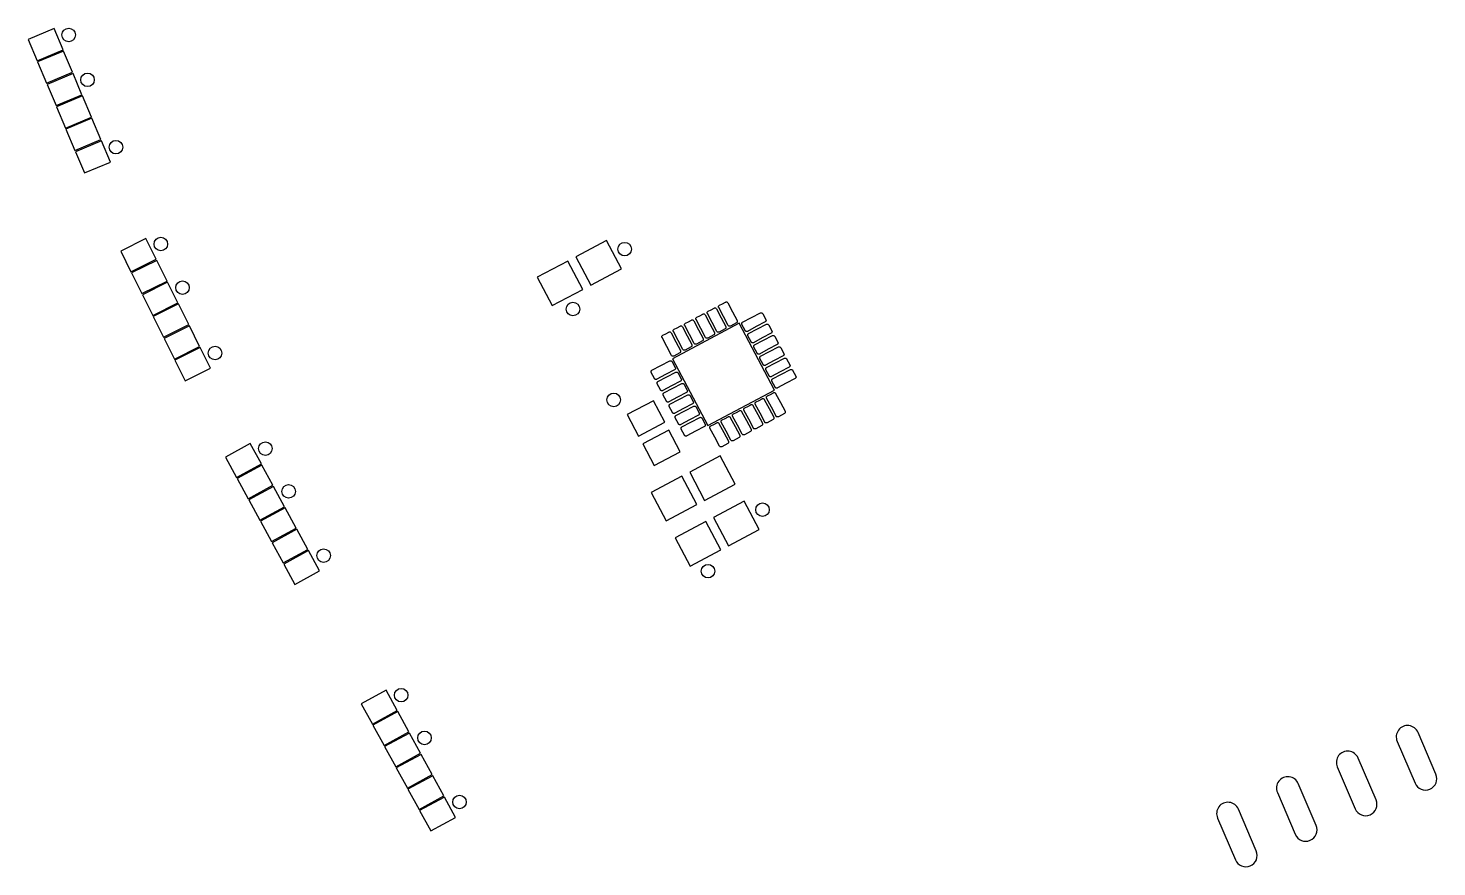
# Model space of a CAD drawing. Header units: millimetres. Extents: x 205 to 339, y 437 to 917.
# Drawn here: x 283.9 to 338.8, y 855.4 to 888.1 of the extents above; entities that cross this region are included whole.
import ezdxf

# ---------------------------------------------------------------- set-up
doc = ezdxf.new("R2010")
doc.units = ezdxf.units.MM
doc.header["$MEASUREMENT"] = 0
doc.layers.add('29_top stop', color=18, linetype='Continuous', true_color=0x000000)

msp = doc.modelspace()

# ---------------------------------------------------------------- linework, layer by layer
at = {"layer": '29_top stop'}
for points in [[(285.222, 887.229), (284.873, 888.058), (283.859, 887.632), (284.208, 886.802)], [(285.591, 886.353), (285.242, 887.182), (284.228, 886.756), (284.577, 885.926)], [(285.959, 885.477), (285.61, 886.307), (284.596, 885.88), (284.945, 885.051)], [(286.328, 884.602), (285.979, 885.431), (284.965, 885.005), (285.314, 884.175)], [(286.696, 883.726), (286.347, 884.556), (285.333, 884.129), (285.682, 883.299)], [(287.065, 882.85), (286.715, 883.68), (285.702, 883.253), (286.051, 882.424)], [(288.855, 879.061), (288.454, 879.866), (287.469, 879.376), (287.87, 878.571)], [(306.999, 878.681), (306.414, 879.786), (305.221, 879.154), (305.806, 878.05)], [(289.278, 878.21), (288.877, 879.016), (287.892, 878.526), (288.293, 877.72)], [(305.496, 877.886), (304.912, 878.991), (303.718, 878.359), (304.303, 877.255)], [(289.701, 877.36), (289.3, 878.165), (288.316, 877.675), (288.717, 876.87)], [(290.125, 876.509), (289.724, 877.315), (288.739, 876.825), (289.14, 876.019)], [(290.548, 875.659), (290.147, 876.464), (289.162, 875.974), (289.563, 875.169)], [(312.979, 873.953), (311.599, 876.561), (308.992, 875.182), (310.371, 872.574)], [(290.971, 874.808), (290.57, 875.614), (289.585, 875.124), (289.986, 874.318)], [(308.691, 872.703), (308.247, 873.543), (307.23, 873.005), (307.674, 872.165)], [(309.299, 871.554), (308.854, 872.394), (307.838, 871.856), (308.282, 871.016)], [(292.955, 871.077), (292.525, 871.868), (291.559, 871.342), (291.989, 870.552)], [(293.409, 870.242), (292.979, 871.033), (292.013, 870.508), (292.443, 869.717)], [(311.442, 870.284), (310.857, 871.389), (309.664, 870.757), (310.248, 869.652)], [(309.939, 869.489), (309.354, 870.594), (308.161, 869.962), (308.746, 868.857)], [(293.863, 869.408), (293.433, 870.198), (292.467, 869.673), (292.897, 868.882)], [(294.317, 868.573), (293.887, 869.364), (292.92, 868.838), (293.35, 868.048)], [(312.377, 868.516), (311.792, 869.621), (310.599, 868.989), (311.183, 867.884)], [(310.874, 867.721), (310.29, 868.826), (309.096, 868.194), (309.681, 867.089)], [(294.771, 867.739), (294.341, 868.529), (293.374, 868.004), (293.804, 867.213)], [(295.224, 866.904), (294.794, 867.695), (293.828, 867.169), (294.258, 866.378)], [(298.251, 861.46), (297.819, 862.249), (296.854, 861.722), (297.285, 860.932)], [(298.706, 860.626), (298.274, 861.416), (297.309, 860.888), (297.741, 860.098)], [(299.161, 859.792), (298.73, 860.582), (297.765, 860.055), (298.196, 859.265)], [(299.617, 858.958), (299.185, 859.748), (298.22, 859.221), (298.652, 858.431)], [(300.072, 858.125), (299.641, 858.915), (298.676, 858.387), (299.107, 857.597)], [(300.528, 857.291), (300.096, 858.081), (299.131, 857.554), (299.562, 856.764)]]:
    msp.add_lwpolyline(points, close=True, dxfattribs=at)
for points in [[(310.381, 877.03), (310.498, 877.092)], [(310.498, 877.092), (310.615, 877.154)], [(310.705, 877.126), (310.889, 876.779)], [(310.979, 876.827), (310.796, 877.174)], [(310.823, 877.263), (310.94, 877.325)], [(310.94, 877.325), (311.057, 877.387)], [(311.147, 877.36), (311.331, 877.013)], [(311.331, 877.013), (311.514, 876.666)], [(309.653, 876.125), (309.47, 876.472)], [(309.497, 876.562), (309.614, 876.624)], [(309.614, 876.624), (309.732, 876.686)], [(309.821, 876.658), (310.005, 876.311)], [(310.095, 876.359), (309.912, 876.706)], [(309.939, 876.796), (310.056, 876.858)], [(310.056, 876.858), (310.174, 876.92)], [(310.263, 876.892), (310.447, 876.545)], [(310.537, 876.593), (310.354, 876.94)], [(310.447, 876.545), (310.63, 876.198)], [(310.721, 876.246), (310.537, 876.593)], [(310.889, 876.779), (311.072, 876.432)], [(311.163, 876.48), (310.979, 876.827)], [(311.369, 876.514), (311.252, 876.452)], [(311.487, 876.576), (311.369, 876.514)], [(311.763, 876.393), (311.701, 876.51)], [(311.729, 876.6), (312.076, 876.783)], [(312.076, 876.783), (312.423, 876.967)], [(312.608, 876.616), (312.261, 876.432)], [(312.309, 876.341), (312.656, 876.525)], [(312.512, 876.939), (312.574, 876.822)], [(312.574, 876.822), (312.636, 876.705)], [(312.746, 876.497), (312.808, 876.38)], [(308.769, 875.658), (308.586, 876.005)], [(308.613, 876.094), (308.731, 876.156)], [(308.731, 876.156), (308.848, 876.218)], [(308.937, 876.191), (309.121, 875.844)], [(309.211, 875.892), (309.028, 876.239)], [(309.055, 876.328), (309.172, 876.39)], [(309.172, 876.39), (309.29, 876.452)], [(309.379, 876.425), (309.563, 876.078)], [(309.563, 876.078), (309.746, 875.731)], [(309.837, 875.779), (309.653, 876.125)], [(310.005, 876.311), (310.188, 875.964)], [(310.279, 876.012), (310.095, 876.359)], [(310.485, 876.047), (310.368, 875.985)], [(310.603, 876.109), (310.485, 876.047)], [(310.927, 876.281), (310.81, 876.219)], [(311.045, 876.342), (310.927, 876.281)], [(311.825, 876.276), (311.763, 876.393)], [(312.261, 876.432), (311.915, 876.248)], [(311.997, 875.951), (311.935, 876.068)], [(311.962, 876.158), (312.309, 876.341)], [(312.059, 875.834), (311.997, 875.951)], [(312.495, 875.99), (312.148, 875.806)], [(312.842, 876.174), (312.495, 875.99)], [(312.543, 875.899), (312.89, 876.083)], [(312.808, 876.38), (312.87, 876.263)], [(312.98, 876.055), (313.042, 875.938)], [(313.042, 875.938), (313.104, 875.821)], [(308.953, 875.311), (308.769, 875.658)], [(309.121, 875.844), (309.304, 875.497)], [(309.277, 875.407), (309.16, 875.345)], [(309.395, 875.545), (309.211, 875.892)], [(309.602, 875.579), (309.484, 875.517)], [(309.719, 875.641), (309.602, 875.579)], [(310.044, 875.813), (309.926, 875.751)], [(310.161, 875.875), (310.044, 875.813)], [(312.231, 875.509), (312.169, 875.626)], [(312.196, 875.716), (312.543, 875.899)], [(312.293, 875.392), (312.231, 875.509)], [(312.729, 875.548), (312.382, 875.364)], [(312.43, 875.274), (312.777, 875.458)], [(313.076, 875.732), (312.729, 875.548)], [(312.777, 875.458), (313.124, 875.641)], [(313.214, 875.613), (313.276, 875.496)], [(313.276, 875.496), (313.337, 875.379)], [(308.193, 874.729), (308.54, 874.913)], [(308.54, 874.913), (308.887, 875.096)], [(308.976, 875.069), (309.038, 874.952)], [(309.038, 874.952), (309.1, 874.835)], [(309.16, 875.345), (309.042, 875.283)], [(312.464, 875.067), (312.402, 875.184)], [(312.526, 874.95), (312.464, 875.067)], [(312.963, 875.106), (312.616, 874.923)], [(312.664, 874.832), (313.011, 875.016)], [(313.31, 875.29), (312.963, 875.106)], [(313.011, 875.016), (313.358, 875.199)], [(313.544, 874.848), (313.197, 874.664)], [(313.447, 875.172), (313.509, 875.054)], [(313.509, 875.054), (313.571, 874.937)], [(308.227, 874.523), (308.165, 874.64)], [(308.289, 874.405), (308.227, 874.523)], [(308.726, 874.561), (308.379, 874.378)], [(308.427, 874.287), (308.774, 874.471)], [(309.073, 874.745), (308.726, 874.561)], [(308.774, 874.471), (309.121, 874.654)], [(309.307, 874.303), (308.96, 874.119)], [(309.21, 874.627), (309.272, 874.51)], [(309.272, 874.51), (309.334, 874.393)], [(312.698, 874.625), (312.636, 874.742)], [(312.76, 874.508), (312.698, 874.625)], [(313.197, 874.664), (312.85, 874.481)], [(312.932, 874.183), (312.87, 874.3)], [(312.898, 874.39), (313.245, 874.574)], [(313.245, 874.574), (313.592, 874.757)], [(313.778, 874.406), (313.431, 874.222)], [(313.681, 874.73), (313.743, 874.612)], [(313.743, 874.612), (313.805, 874.495)], [(308.461, 874.081), (308.399, 874.198)], [(308.523, 873.963), (308.461, 874.081)], [(308.96, 874.119), (308.613, 873.936)], [(308.695, 873.639), (308.633, 873.756)], [(308.661, 873.845), (309.008, 874.029)], [(309.008, 874.029), (309.354, 874.212)], [(309.54, 873.861), (309.193, 873.677)], [(309.241, 873.587), (309.588, 873.771)], [(309.444, 874.185), (309.506, 874.068)], [(309.506, 874.068), (309.568, 873.951)], [(309.678, 873.743), (309.74, 873.626)], [(312.694, 873.728), (312.811, 873.79)], [(312.811, 873.79), (312.928, 873.852)], [(312.994, 874.066), (312.932, 874.183)], [(313.018, 873.824), (313.201, 873.477)], [(313.431, 874.222), (313.084, 874.039)], [(308.757, 873.522), (308.695, 873.639)], [(309.193, 873.677), (308.847, 873.494)], [(308.929, 873.197), (308.867, 873.314)], [(308.894, 873.403), (309.241, 873.587)], [(308.991, 873.08), (308.929, 873.197)], [(309.427, 873.236), (309.08, 873.052)], [(309.774, 873.419), (309.427, 873.236)], [(309.475, 873.145), (309.822, 873.329)], [(309.74, 873.626), (309.802, 873.509)], [(309.912, 873.301), (309.974, 873.184)], [(309.974, 873.184), (310.036, 873.067)], [(311.966, 872.824), (311.782, 873.171)], [(311.81, 873.26), (311.927, 873.322)], [(311.927, 873.322), (312.044, 873.384)], [(312.134, 873.356), (312.317, 873.01)], [(312.408, 873.057), (312.224, 873.404)], [(312.252, 873.494), (312.369, 873.556)], [(312.369, 873.556), (312.486, 873.618)], [(312.576, 873.59), (312.759, 873.243)], [(312.85, 873.291), (312.666, 873.638)], [(312.759, 873.243), (312.943, 872.896)], [(313.033, 872.944), (312.85, 873.291)], [(313.201, 873.477), (313.385, 873.13)], [(309.163, 872.755), (309.101, 872.872)], [(309.128, 872.961), (309.475, 873.145)], [(309.225, 872.638), (309.163, 872.755)], [(309.661, 872.794), (309.314, 872.61)], [(309.362, 872.52), (309.709, 872.703)], [(310.008, 872.977), (309.661, 872.794)], [(309.709, 872.703), (310.056, 872.887)], [(310.146, 872.859), (310.207, 872.742)], [(310.207, 872.742), (310.269, 872.625)], [(310.484, 872.559), (310.601, 872.621)], [(310.601, 872.621), (310.718, 872.683)], [(310.808, 872.655), (310.991, 872.308)], [(311.082, 872.356), (310.898, 872.703)], [(310.926, 872.793), (311.043, 872.854)], [(311.043, 872.854), (311.16, 872.916)], [(311.25, 872.889), (311.433, 872.542)], [(311.524, 872.59), (311.34, 872.937)], [(311.368, 873.026), (311.485, 873.088)], [(311.485, 873.088), (311.602, 873.15)], [(311.692, 873.123), (311.875, 872.776)], [(311.875, 872.776), (312.059, 872.429)], [(312.149, 872.477), (311.966, 872.824)], [(312.317, 873.01), (312.501, 872.663)], [(312.591, 872.71), (312.408, 873.057)], [(312.798, 872.745), (312.681, 872.683)], [(312.915, 872.807), (312.798, 872.745)], [(313.24, 872.979), (313.123, 872.917)], [(313.357, 873.041), (313.24, 872.979)], [(309.396, 872.313), (309.334, 872.43)], [(309.458, 872.196), (309.396, 872.313)], [(309.895, 872.352), (309.548, 872.168)], [(310.242, 872.535), (309.895, 872.352)], [(310.64, 872.122), (310.456, 872.469)], [(310.823, 871.775), (310.64, 872.122)], [(310.991, 872.308), (311.175, 871.961)], [(311.265, 872.009), (311.082, 872.356)], [(311.433, 872.542), (311.617, 872.195)], [(311.589, 872.105), (311.472, 872.043)], [(311.707, 872.243), (311.524, 872.59)], [(311.914, 872.277), (311.797, 872.215)], [(312.031, 872.339), (311.914, 872.277)], [(312.356, 872.511), (312.239, 872.449)], [(312.473, 872.573), (312.356, 872.511)], [(311.03, 871.81), (310.913, 871.748)], [(311.147, 871.872), (311.03, 871.81)], [(311.472, 872.043), (311.355, 871.981)], [(338.774, 858.973), (338.078, 860.605)], [(337.262, 860.256), (337.959, 858.625)], [(336.438, 857.976), (335.742, 859.607)], [(334.926, 859.259), (335.623, 857.627)], [(334.103, 856.978), (333.406, 858.609)], [(332.59, 858.261), (333.287, 856.63)], [(330.254, 857.263), (330.951, 855.632)], [(331.767, 855.98), (331.07, 857.612)]]:
    msp.add_lwpolyline(points, dxfattribs=at)
for centre in [(285.44, 887.808), (286.176, 886.057), (287.282, 883.43), (289.035, 879.653), (307.127, 879.455), (289.881, 877.952), (305.111, 877.117), (291.151, 875.4), (306.702, 873.574), (293.114, 871.675), (294.021, 870.006), (312.504, 869.29), (295.383, 867.502), (310.379, 866.893), (298.408, 862.058), (299.319, 860.391), (300.685, 857.89)]:
    msp.add_circle(centre, 0.264, dxfattribs=at)
for centre, start, end in [((337.67, 860.43), 23.1254, 203.1254), ((335.334, 859.433), 23.1254, 203.1254), ((332.998, 858.435), 23.1254, 203.1254), ((338.367, 858.799), 203.1254, 23.1254), ((330.662, 857.438), 23.1254, 203.1254), ((336.031, 857.801), 203.1254, 23.1254), ((333.695, 856.804), 203.1254, 23.1254), ((331.359, 855.806), 203.1254, 23.1254)]:
    msp.add_arc(centre, 0.443, start, end, dxfattribs=at)
for points, knots in [([(310.354, 876.94), (310.351, 876.946), (310.345, 876.962), (310.346, 876.989), (310.36, 877.014), (310.374, 877.025), (310.381, 877.03)], [2.277705, 2.277705, 2.277705, 2.277705, 2.2966068, 2.3293692, 2.3549681, 2.3811067, 2.3811067, 2.3811067, 2.3811067]), ([(310.615, 877.154), (310.623, 877.158), (310.64, 877.163), (310.669, 877.16), (310.692, 877.146), (310.702, 877.132), (310.705, 877.126)], [2.6461067, 2.6461067, 2.6461067, 2.6461067, 2.6722453, 2.6978442, 2.7306065, 2.7495084, 2.7495084, 2.7495084, 2.7495084]), ([(310.796, 877.174), (310.793, 877.179), (310.787, 877.196), (310.788, 877.223), (310.802, 877.248), (310.816, 877.259), (310.823, 877.263)], [2.277705, 2.277705, 2.277705, 2.277705, 2.2966068, 2.3293692, 2.3549681, 2.3811067, 2.3811067, 2.3811067, 2.3811067]), ([(311.057, 877.387), (311.065, 877.391), (311.082, 877.397), (311.111, 877.394), (311.134, 877.38), (311.144, 877.365), (311.147, 877.36)], [2.6461067, 2.6461067, 2.6461067, 2.6461067, 2.6722453, 2.6978442, 2.7306065, 2.7495084, 2.7495084, 2.7495084, 2.7495084]), ([(309.47, 876.472), (309.467, 876.478), (309.461, 876.494), (309.462, 876.521), (309.476, 876.547), (309.49, 876.558), (309.497, 876.562)], [2.277705, 2.277705, 2.277705, 2.277705, 2.2966068, 2.3293692, 2.3549681, 2.3811067, 2.3811067, 2.3811067, 2.3811067]), ([(309.732, 876.686), (309.739, 876.69), (309.756, 876.695), (309.785, 876.692), (309.808, 876.678), (309.818, 876.664), (309.821, 876.658)], [2.6461067, 2.6461067, 2.6461067, 2.6461067, 2.6722453, 2.6978442, 2.7306065, 2.7495084, 2.7495084, 2.7495084, 2.7495084]), ([(309.912, 876.706), (309.909, 876.712), (309.903, 876.728), (309.904, 876.755), (309.918, 876.781), (309.932, 876.792), (309.939, 876.796)], [2.277705, 2.277705, 2.277705, 2.277705, 2.2966068, 2.3293692, 2.3549681, 2.3811067, 2.3811067, 2.3811067, 2.3811067]), ([(310.174, 876.92), (310.181, 876.924), (310.198, 876.929), (310.227, 876.926), (310.25, 876.912), (310.26, 876.898), (310.263, 876.892)], [2.6461067, 2.6461067, 2.6461067, 2.6461067, 2.6722453, 2.6978442, 2.7306065, 2.7495084, 2.7495084, 2.7495084, 2.7495084]), ([(311.252, 876.452), (311.245, 876.448), (311.228, 876.443), (311.199, 876.446), (311.176, 876.46), (311.166, 876.474), (311.163, 876.48)], [1.3893033, 1.3893033, 1.3893033, 1.3893033, 1.4154419, 1.4410409, 1.4738032, 1.492705, 1.492705, 1.492705, 1.492705]), ([(311.514, 876.666), (311.517, 876.66), (311.523, 876.644), (311.522, 876.617), (311.508, 876.592), (311.494, 876.58), (311.487, 876.576)], [1.0209017, 1.0209017, 1.0209017, 1.0209017, 1.0398035, 1.0725658, 1.0981648, 1.1243033, 1.1243033, 1.1243033, 1.1243033]), ([(311.701, 876.51), (311.697, 876.518), (311.692, 876.535), (311.695, 876.564), (311.709, 876.587), (311.723, 876.597), (311.729, 876.6)], [1.3893033, 1.3893033, 1.3893033, 1.3893033, 1.4154419, 1.4410409, 1.4738032, 1.492705, 1.492705, 1.492705, 1.492705]), ([(312.423, 876.967), (312.428, 876.97), (312.444, 876.976), (312.471, 876.974), (312.497, 876.961), (312.508, 876.947), (312.512, 876.939)], [2.277705, 2.277705, 2.277705, 2.277705, 2.2966068, 2.3293692, 2.3549681, 2.3811067, 2.3811067, 2.3811067, 2.3811067]), ([(312.636, 876.705), (312.64, 876.697), (312.645, 876.68), (312.642, 876.652), (312.628, 876.629), (312.614, 876.618), (312.608, 876.616)], [2.6461067, 2.6461067, 2.6461067, 2.6461067, 2.6722453, 2.6978442, 2.7306065, 2.7495084, 2.7495084, 2.7495084, 2.7495084]), ([(312.656, 876.525), (312.662, 876.528), (312.678, 876.534), (312.705, 876.533), (312.731, 876.519), (312.742, 876.505), (312.746, 876.497)], [2.277705, 2.277705, 2.277705, 2.277705, 2.2966068, 2.3293692, 2.3549681, 2.3811067, 2.3811067, 2.3811067, 2.3811067]), ([(308.586, 876.005), (308.583, 876.01), (308.577, 876.027), (308.578, 876.054), (308.592, 876.079), (308.606, 876.09), (308.613, 876.094)], [2.277705, 2.277705, 2.277705, 2.277705, 2.2966068, 2.3293692, 2.3549681, 2.3811067, 2.3811067, 2.3811067, 2.3811067]), ([(308.848, 876.218), (308.855, 876.222), (308.872, 876.227), (308.901, 876.224), (308.924, 876.21), (308.934, 876.196), (308.937, 876.191)], [2.6461067, 2.6461067, 2.6461067, 2.6461067, 2.6722453, 2.6978442, 2.7306065, 2.7495084, 2.7495084, 2.7495084, 2.7495084]), ([(309.028, 876.239), (309.025, 876.244), (309.019, 876.261), (309.02, 876.287), (309.034, 876.313), (309.048, 876.324), (309.055, 876.328)], [2.277705, 2.277705, 2.277705, 2.277705, 2.2966068, 2.3293692, 2.3549681, 2.3811067, 2.3811067, 2.3811067, 2.3811067]), ([(309.29, 876.452), (309.297, 876.456), (309.314, 876.461), (309.343, 876.458), (309.366, 876.444), (309.376, 876.43), (309.379, 876.425)], [2.6461067, 2.6461067, 2.6461067, 2.6461067, 2.6722453, 2.6978442, 2.7306065, 2.7495084, 2.7495084, 2.7495084, 2.7495084]), ([(310.188, 875.964), (310.191, 875.959), (310.197, 875.942), (310.196, 875.916), (310.182, 875.89), (310.168, 875.879), (310.161, 875.875)], [1.0209017, 1.0209017, 1.0209017, 1.0209017, 1.0398035, 1.0725658, 1.0981648, 1.1243033, 1.1243033, 1.1243033, 1.1243033]), ([(310.368, 875.985), (310.361, 875.981), (310.344, 875.976), (310.315, 875.979), (310.292, 875.993), (310.282, 876.007), (310.279, 876.012)], [1.3893033, 1.3893033, 1.3893033, 1.3893033, 1.4154419, 1.4410409, 1.4738032, 1.492705, 1.492705, 1.492705, 1.492705]), ([(310.63, 876.198), (310.633, 876.193), (310.639, 876.176), (310.638, 876.149), (310.624, 876.124), (310.61, 876.113), (310.603, 876.109)], [1.0209017, 1.0209017, 1.0209017, 1.0209017, 1.0398035, 1.0725658, 1.0981648, 1.1243033, 1.1243033, 1.1243033, 1.1243033]), ([(310.81, 876.219), (310.803, 876.215), (310.786, 876.209), (310.757, 876.212), (310.734, 876.226), (310.724, 876.241), (310.721, 876.246)], [1.3893033, 1.3893033, 1.3893033, 1.3893033, 1.4154419, 1.4410409, 1.4738032, 1.492705, 1.492705, 1.492705, 1.492705]), ([(311.072, 876.432), (311.075, 876.427), (311.081, 876.41), (311.08, 876.383), (311.066, 876.358), (311.052, 876.347), (311.045, 876.342)], [1.0209017, 1.0209017, 1.0209017, 1.0209017, 1.0398035, 1.0725658, 1.0981648, 1.1243033, 1.1243033, 1.1243033, 1.1243033]), ([(311.915, 876.248), (311.909, 876.246), (311.893, 876.24), (311.866, 876.241), (311.84, 876.255), (311.829, 876.268), (311.825, 876.276)], [1.0209017, 1.0209017, 1.0209017, 1.0209017, 1.0398035, 1.0725658, 1.0981648, 1.1243033, 1.1243033, 1.1243033, 1.1243033]), ([(311.935, 876.068), (311.931, 876.076), (311.926, 876.093), (311.929, 876.122), (311.943, 876.145), (311.957, 876.155), (311.962, 876.158)], [1.3893033, 1.3893033, 1.3893033, 1.3893033, 1.4154419, 1.4410409, 1.4738032, 1.492705, 1.492705, 1.492705, 1.492705]), ([(312.87, 876.263), (312.874, 876.255), (312.879, 876.238), (312.876, 876.21), (312.862, 876.187), (312.848, 876.177), (312.842, 876.174)], [2.6461067, 2.6461067, 2.6461067, 2.6461067, 2.6722453, 2.6978442, 2.7306065, 2.7495084, 2.7495084, 2.7495084, 2.7495084]), ([(312.89, 876.083), (312.896, 876.086), (312.912, 876.092), (312.939, 876.091), (312.964, 876.077), (312.976, 876.063), (312.98, 876.055)], [2.277705, 2.277705, 2.277705, 2.277705, 2.2966068, 2.3293692, 2.3549681, 2.3811067, 2.3811067, 2.3811067, 2.3811067]), ([(309.304, 875.497), (309.307, 875.491), (309.313, 875.475), (309.312, 875.448), (309.298, 875.422), (309.284, 875.411), (309.277, 875.407)], [1.0209017, 1.0209017, 1.0209017, 1.0209017, 1.0398035, 1.0725658, 1.0981648, 1.1243033, 1.1243033, 1.1243033, 1.1243033]), ([(309.484, 875.517), (309.477, 875.513), (309.46, 875.508), (309.431, 875.511), (309.408, 875.525), (309.398, 875.539), (309.395, 875.545)], [1.3893033, 1.3893033, 1.3893033, 1.3893033, 1.4154419, 1.4410409, 1.4738032, 1.492705, 1.492705, 1.492705, 1.492705]), ([(309.746, 875.731), (309.749, 875.725), (309.755, 875.709), (309.754, 875.682), (309.74, 875.656), (309.726, 875.645), (309.719, 875.641)], [1.0209017, 1.0209017, 1.0209017, 1.0209017, 1.0398035, 1.0725658, 1.0981648, 1.1243033, 1.1243033, 1.1243033, 1.1243033]), ([(309.926, 875.751), (309.919, 875.747), (309.902, 875.742), (309.873, 875.745), (309.85, 875.759), (309.84, 875.773), (309.837, 875.779)], [1.3893033, 1.3893033, 1.3893033, 1.3893033, 1.4154419, 1.4410409, 1.4738032, 1.492705, 1.492705, 1.492705, 1.492705]), ([(312.148, 875.806), (312.143, 875.804), (312.126, 875.798), (312.099, 875.799), (312.074, 875.813), (312.063, 875.826), (312.059, 875.834)], [1.0209017, 1.0209017, 1.0209017, 1.0209017, 1.0398035, 1.0725658, 1.0981648, 1.1243033, 1.1243033, 1.1243033, 1.1243033]), ([(312.169, 875.626), (312.165, 875.634), (312.159, 875.651), (312.163, 875.68), (312.177, 875.703), (312.191, 875.713), (312.196, 875.716)], [1.3893033, 1.3893033, 1.3893033, 1.3893033, 1.4154419, 1.4410409, 1.4738032, 1.492705, 1.492705, 1.492705, 1.492705]), ([(312.382, 875.364), (312.377, 875.362), (312.36, 875.356), (312.333, 875.357), (312.308, 875.371), (312.297, 875.384), (312.293, 875.392)], [1.0209017, 1.0209017, 1.0209017, 1.0209017, 1.0398035, 1.0725658, 1.0981648, 1.1243033, 1.1243033, 1.1243033, 1.1243033]), ([(313.104, 875.821), (313.108, 875.813), (313.113, 875.796), (313.11, 875.768), (313.096, 875.745), (313.082, 875.735), (313.076, 875.732)], [2.6461067, 2.6461067, 2.6461067, 2.6461067, 2.6722453, 2.6978442, 2.7306065, 2.7495084, 2.7495084, 2.7495084, 2.7495084]), ([(313.124, 875.641), (313.13, 875.644), (313.146, 875.65), (313.173, 875.649), (313.198, 875.635), (313.209, 875.621), (313.214, 875.613)], [2.277705, 2.277705, 2.277705, 2.277705, 2.2966068, 2.3293692, 2.3549681, 2.3811067, 2.3811067, 2.3811067, 2.3811067]), ([(313.337, 875.379), (313.341, 875.371), (313.347, 875.355), (313.344, 875.326), (313.33, 875.303), (313.315, 875.293), (313.31, 875.29)], [2.6461067, 2.6461067, 2.6461067, 2.6461067, 2.6722453, 2.6978442, 2.7306065, 2.7495084, 2.7495084, 2.7495084, 2.7495084]), ([(308.887, 875.096), (308.892, 875.099), (308.909, 875.105), (308.936, 875.104), (308.961, 875.09), (308.972, 875.076), (308.976, 875.069)], [2.277705, 2.277705, 2.277705, 2.277705, 2.2966068, 2.3293692, 2.3549681, 2.3811067, 2.3811067, 2.3811067, 2.3811067]), ([(309.042, 875.283), (309.035, 875.279), (309.018, 875.274), (308.989, 875.277), (308.966, 875.291), (308.956, 875.305), (308.953, 875.311)], [1.3893033, 1.3893033, 1.3893033, 1.3893033, 1.4154419, 1.4410409, 1.4738032, 1.492705, 1.492705, 1.492705, 1.492705]), ([(309.1, 874.835), (309.104, 874.827), (309.11, 874.81), (309.106, 874.781), (309.092, 874.758), (309.078, 874.748), (309.073, 874.745)], [2.6461067, 2.6461067, 2.6461067, 2.6461067, 2.6722453, 2.6978442, 2.7306065, 2.7495084, 2.7495084, 2.7495084, 2.7495084]), ([(312.402, 875.184), (312.399, 875.192), (312.393, 875.209), (312.396, 875.238), (312.41, 875.261), (312.425, 875.271), (312.43, 875.274)], [1.3893033, 1.3893033, 1.3893033, 1.3893033, 1.4154419, 1.4410409, 1.4738032, 1.492705, 1.492705, 1.492705, 1.492705]), ([(312.616, 874.923), (312.61, 874.92), (312.594, 874.914), (312.567, 874.915), (312.542, 874.929), (312.531, 874.942), (312.526, 874.95)], [1.0209017, 1.0209017, 1.0209017, 1.0209017, 1.0398035, 1.0725658, 1.0981648, 1.1243033, 1.1243033, 1.1243033, 1.1243033]), ([(312.636, 874.742), (312.632, 874.75), (312.627, 874.767), (312.63, 874.796), (312.644, 874.819), (312.658, 874.829), (312.664, 874.832)], [1.3893033, 1.3893033, 1.3893033, 1.3893033, 1.4154419, 1.4410409, 1.4738032, 1.492705, 1.492705, 1.492705, 1.492705]), ([(313.358, 875.199), (313.363, 875.202), (313.38, 875.208), (313.407, 875.207), (313.432, 875.193), (313.443, 875.179), (313.447, 875.172)], [2.277705, 2.277705, 2.277705, 2.277705, 2.2966068, 2.3293692, 2.3549681, 2.3811067, 2.3811067, 2.3811067, 2.3811067]), ([(313.571, 874.937), (313.575, 874.93), (313.58, 874.913), (313.577, 874.884), (313.563, 874.861), (313.549, 874.851), (313.544, 874.848)], [2.6461067, 2.6461067, 2.6461067, 2.6461067, 2.6722453, 2.6978442, 2.7306065, 2.7495084, 2.7495084, 2.7495084, 2.7495084]), ([(308.165, 874.64), (308.161, 874.647), (308.156, 874.664), (308.159, 874.693), (308.173, 874.716), (308.187, 874.726), (308.193, 874.729)], [1.3893033, 1.3893033, 1.3893033, 1.3893033, 1.4154419, 1.4410409, 1.4738032, 1.492705, 1.492705, 1.492705, 1.492705]), ([(308.379, 874.378), (308.373, 874.375), (308.357, 874.369), (308.33, 874.37), (308.305, 874.384), (308.293, 874.398), (308.289, 874.405)], [1.0209017, 1.0209017, 1.0209017, 1.0209017, 1.0398035, 1.0725658, 1.0981648, 1.1243033, 1.1243033, 1.1243033, 1.1243033]), ([(308.399, 874.198), (308.395, 874.205), (308.39, 874.222), (308.393, 874.251), (308.407, 874.274), (308.421, 874.284), (308.427, 874.287)], [1.3893033, 1.3893033, 1.3893033, 1.3893033, 1.4154419, 1.4410409, 1.4738032, 1.492705, 1.492705, 1.492705, 1.492705]), ([(309.121, 874.654), (309.126, 874.657), (309.143, 874.663), (309.17, 874.662), (309.195, 874.648), (309.206, 874.634), (309.21, 874.627)], [2.277705, 2.277705, 2.277705, 2.277705, 2.2966068, 2.3293692, 2.3549681, 2.3811067, 2.3811067, 2.3811067, 2.3811067]), ([(309.334, 874.393), (309.338, 874.385), (309.343, 874.368), (309.34, 874.339), (309.326, 874.316), (309.312, 874.306), (309.307, 874.303)], [2.6461067, 2.6461067, 2.6461067, 2.6461067, 2.6722453, 2.6978442, 2.7306065, 2.7495084, 2.7495084, 2.7495084, 2.7495084]), ([(312.85, 874.481), (312.844, 874.478), (312.828, 874.472), (312.801, 874.473), (312.776, 874.487), (312.764, 874.501), (312.76, 874.508)], [1.0209017, 1.0209017, 1.0209017, 1.0209017, 1.0398035, 1.0725658, 1.0981648, 1.1243033, 1.1243033, 1.1243033, 1.1243033]), ([(312.87, 874.3), (312.866, 874.308), (312.861, 874.325), (312.864, 874.354), (312.878, 874.377), (312.892, 874.387), (312.898, 874.39)], [1.3893033, 1.3893033, 1.3893033, 1.3893033, 1.4154419, 1.4410409, 1.4738032, 1.492705, 1.492705, 1.492705, 1.492705]), ([(313.592, 874.757), (313.597, 874.76), (313.614, 874.766), (313.64, 874.765), (313.666, 874.751), (313.677, 874.737), (313.681, 874.73)], [2.277705, 2.277705, 2.277705, 2.277705, 2.2966068, 2.3293692, 2.3549681, 2.3811067, 2.3811067, 2.3811067, 2.3811067]), ([(313.805, 874.495), (313.809, 874.488), (313.814, 874.471), (313.811, 874.442), (313.797, 874.419), (313.783, 874.409), (313.778, 874.406)], [2.6461067, 2.6461067, 2.6461067, 2.6461067, 2.6722453, 2.6978442, 2.7306065, 2.7495084, 2.7495084, 2.7495084, 2.7495084]), ([(308.613, 873.936), (308.607, 873.933), (308.591, 873.927), (308.564, 873.928), (308.538, 873.942), (308.527, 873.956), (308.523, 873.963)], [1.0209017, 1.0209017, 1.0209017, 1.0209017, 1.0398035, 1.0725658, 1.0981648, 1.1243033, 1.1243033, 1.1243033, 1.1243033]), ([(308.633, 873.756), (308.629, 873.764), (308.624, 873.781), (308.627, 873.809), (308.641, 873.832), (308.655, 873.842), (308.661, 873.845)], [1.3893033, 1.3893033, 1.3893033, 1.3893033, 1.4154419, 1.4410409, 1.4738032, 1.492705, 1.492705, 1.492705, 1.492705]), ([(309.354, 874.212), (309.36, 874.215), (309.376, 874.221), (309.403, 874.22), (309.429, 874.206), (309.44, 874.193), (309.444, 874.185)], [2.277705, 2.277705, 2.277705, 2.277705, 2.2966068, 2.3293692, 2.3549681, 2.3811067, 2.3811067, 2.3811067, 2.3811067]), ([(309.568, 873.951), (309.572, 873.943), (309.577, 873.926), (309.574, 873.897), (309.56, 873.874), (309.546, 873.864), (309.54, 873.861)], [2.6461067, 2.6461067, 2.6461067, 2.6461067, 2.6722453, 2.6978442, 2.7306065, 2.7495084, 2.7495084, 2.7495084, 2.7495084]), ([(309.588, 873.771), (309.594, 873.773), (309.61, 873.779), (309.637, 873.778), (309.663, 873.764), (309.674, 873.751), (309.678, 873.743)], [2.277705, 2.277705, 2.277705, 2.277705, 2.2966068, 2.3293692, 2.3549681, 2.3811067, 2.3811067, 2.3811067, 2.3811067]), ([(312.666, 873.638), (312.663, 873.644), (312.657, 873.66), (312.659, 873.687), (312.672, 873.713), (312.686, 873.724), (312.694, 873.728)], [2.277705, 2.277705, 2.277705, 2.277705, 2.2966068, 2.3293692, 2.3549681, 2.3811067, 2.3811067, 2.3811067, 2.3811067]), ([(312.928, 873.852), (312.936, 873.856), (312.953, 873.861), (312.981, 873.858), (313.004, 873.844), (313.015, 873.83), (313.018, 873.824)], [2.6461067, 2.6461067, 2.6461067, 2.6461067, 2.6722453, 2.6978442, 2.7306065, 2.7495084, 2.7495084, 2.7495084, 2.7495084]), ([(313.084, 874.039), (313.078, 874.036), (313.062, 874.03), (313.035, 874.031), (313.009, 874.045), (312.998, 874.059), (312.994, 874.066)], [1.0209017, 1.0209017, 1.0209017, 1.0209017, 1.0398035, 1.0725658, 1.0981648, 1.1243033, 1.1243033, 1.1243033, 1.1243033]), ([(308.847, 873.494), (308.841, 873.491), (308.825, 873.485), (308.798, 873.486), (308.772, 873.5), (308.761, 873.514), (308.757, 873.522)], [1.0209017, 1.0209017, 1.0209017, 1.0209017, 1.0398035, 1.0725658, 1.0981648, 1.1243033, 1.1243033, 1.1243033, 1.1243033]), ([(308.867, 873.314), (308.863, 873.322), (308.858, 873.339), (308.861, 873.367), (308.875, 873.39), (308.889, 873.4), (308.894, 873.403)], [1.3893033, 1.3893033, 1.3893033, 1.3893033, 1.4154419, 1.4410409, 1.4738032, 1.492705, 1.492705, 1.492705, 1.492705]), ([(309.802, 873.509), (309.806, 873.501), (309.811, 873.484), (309.808, 873.455), (309.794, 873.432), (309.78, 873.422), (309.774, 873.419)], [2.6461067, 2.6461067, 2.6461067, 2.6461067, 2.6722453, 2.6978442, 2.7306065, 2.7495084, 2.7495084, 2.7495084, 2.7495084]), ([(309.822, 873.329), (309.828, 873.331), (309.844, 873.337), (309.871, 873.336), (309.896, 873.322), (309.908, 873.309), (309.912, 873.301)], [2.277705, 2.277705, 2.277705, 2.277705, 2.2966068, 2.3293692, 2.3549681, 2.3811067, 2.3811067, 2.3811067, 2.3811067]), ([(311.782, 873.171), (311.779, 873.176), (311.773, 873.193), (311.775, 873.219), (311.788, 873.245), (311.802, 873.256), (311.81, 873.26)], [2.277705, 2.277705, 2.277705, 2.277705, 2.2966068, 2.3293692, 2.3549681, 2.3811067, 2.3811067, 2.3811067, 2.3811067]), ([(312.044, 873.384), (312.052, 873.388), (312.069, 873.393), (312.097, 873.39), (312.121, 873.376), (312.131, 873.362), (312.134, 873.356)], [2.6461067, 2.6461067, 2.6461067, 2.6461067, 2.6722453, 2.6978442, 2.7306065, 2.7495084, 2.7495084, 2.7495084, 2.7495084]), ([(312.224, 873.404), (312.221, 873.41), (312.215, 873.426), (312.217, 873.453), (312.23, 873.479), (312.244, 873.49), (312.252, 873.494)], [2.277705, 2.277705, 2.277705, 2.277705, 2.2966068, 2.3293692, 2.3549681, 2.3811067, 2.3811067, 2.3811067, 2.3811067]), ([(312.486, 873.618), (312.494, 873.622), (312.511, 873.627), (312.539, 873.624), (312.562, 873.61), (312.573, 873.596), (312.576, 873.59)], [2.6461067, 2.6461067, 2.6461067, 2.6461067, 2.6722453, 2.6978442, 2.7306065, 2.7495084, 2.7495084, 2.7495084, 2.7495084]), ([(309.08, 873.052), (309.075, 873.049), (309.058, 873.043), (309.031, 873.044), (309.006, 873.058), (308.995, 873.072), (308.991, 873.08)], [1.0209017, 1.0209017, 1.0209017, 1.0209017, 1.0398035, 1.0725658, 1.0981648, 1.1243033, 1.1243033, 1.1243033, 1.1243033]), ([(309.101, 872.872), (309.097, 872.88), (309.091, 872.897), (309.094, 872.925), (309.108, 872.948), (309.123, 872.958), (309.128, 872.961)], [1.3893033, 1.3893033, 1.3893033, 1.3893033, 1.4154419, 1.4410409, 1.4738032, 1.492705, 1.492705, 1.492705, 1.492705]), ([(309.314, 872.61), (309.309, 872.607), (309.292, 872.601), (309.265, 872.603), (309.24, 872.616), (309.229, 872.63), (309.225, 872.638)], [1.0209017, 1.0209017, 1.0209017, 1.0209017, 1.0398035, 1.0725658, 1.0981648, 1.1243033, 1.1243033, 1.1243033, 1.1243033]), ([(310.036, 873.067), (310.04, 873.059), (310.045, 873.042), (310.042, 873.013), (310.028, 872.99), (310.014, 872.98), (310.008, 872.977)], [2.6461067, 2.6461067, 2.6461067, 2.6461067, 2.6722453, 2.6978442, 2.7306065, 2.7495084, 2.7495084, 2.7495084, 2.7495084]), ([(310.056, 872.887), (310.062, 872.89), (310.078, 872.896), (310.105, 872.894), (310.13, 872.881), (310.141, 872.867), (310.146, 872.859)], [2.277705, 2.277705, 2.277705, 2.277705, 2.2966068, 2.3293692, 2.3549681, 2.3811067, 2.3811067, 2.3811067, 2.3811067]), ([(310.269, 872.625), (310.273, 872.617), (310.279, 872.6), (310.276, 872.571), (310.262, 872.548), (310.247, 872.538), (310.242, 872.535)], [2.6461067, 2.6461067, 2.6461067, 2.6461067, 2.6722453, 2.6978442, 2.7306065, 2.7495084, 2.7495084, 2.7495084, 2.7495084]), ([(310.718, 872.683), (310.726, 872.687), (310.743, 872.692), (310.772, 872.689), (310.795, 872.675), (310.805, 872.661), (310.808, 872.655)], [2.6461067, 2.6461067, 2.6461067, 2.6461067, 2.6722453, 2.6978442, 2.7306065, 2.7495084, 2.7495084, 2.7495084, 2.7495084]), ([(310.898, 872.703), (310.895, 872.709), (310.889, 872.725), (310.891, 872.752), (310.904, 872.777), (310.918, 872.788), (310.926, 872.793)], [2.277705, 2.277705, 2.277705, 2.277705, 2.2966068, 2.3293692, 2.3549681, 2.3811067, 2.3811067, 2.3811067, 2.3811067]), ([(311.16, 872.916), (311.168, 872.92), (311.185, 872.926), (311.214, 872.923), (311.237, 872.909), (311.247, 872.894), (311.25, 872.889)], [2.6461067, 2.6461067, 2.6461067, 2.6461067, 2.6722453, 2.6978442, 2.7306065, 2.7495084, 2.7495084, 2.7495084, 2.7495084]), ([(311.34, 872.937), (311.337, 872.942), (311.331, 872.959), (311.333, 872.986), (311.346, 873.011), (311.36, 873.022), (311.368, 873.026)], [2.277705, 2.277705, 2.277705, 2.277705, 2.2966068, 2.3293692, 2.3549681, 2.3811067, 2.3811067, 2.3811067, 2.3811067]), ([(311.602, 873.15), (311.61, 873.154), (311.627, 873.159), (311.656, 873.156), (311.679, 873.142), (311.689, 873.128), (311.692, 873.123)], [2.6461067, 2.6461067, 2.6461067, 2.6461067, 2.6722453, 2.6978442, 2.7306065, 2.7495084, 2.7495084, 2.7495084, 2.7495084]), ([(312.501, 872.663), (312.504, 872.657), (312.51, 872.641), (312.508, 872.614), (312.495, 872.588), (312.481, 872.577), (312.473, 872.573)], [1.0209017, 1.0209017, 1.0209017, 1.0209017, 1.0398035, 1.0725658, 1.0981648, 1.1243033, 1.1243033, 1.1243033, 1.1243033]), ([(312.681, 872.683), (312.673, 872.679), (312.656, 872.674), (312.627, 872.677), (312.604, 872.691), (312.594, 872.705), (312.591, 872.71)], [1.3893033, 1.3893033, 1.3893033, 1.3893033, 1.4154419, 1.4410409, 1.4738032, 1.492705, 1.492705, 1.492705, 1.492705]), ([(312.943, 872.896), (312.946, 872.891), (312.952, 872.874), (312.95, 872.848), (312.937, 872.822), (312.923, 872.811), (312.915, 872.807)], [1.0209017, 1.0209017, 1.0209017, 1.0209017, 1.0398035, 1.0725658, 1.0981648, 1.1243033, 1.1243033, 1.1243033, 1.1243033]), ([(313.123, 872.917), (313.115, 872.913), (313.098, 872.908), (313.069, 872.911), (313.046, 872.925), (313.036, 872.939), (313.033, 872.944)], [1.3893033, 1.3893033, 1.3893033, 1.3893033, 1.4154419, 1.4410409, 1.4738032, 1.492705, 1.492705, 1.492705, 1.492705]), ([(313.385, 873.13), (313.388, 873.125), (313.394, 873.108), (313.392, 873.081), (313.379, 873.056), (313.365, 873.045), (313.357, 873.041)], [1.0209017, 1.0209017, 1.0209017, 1.0209017, 1.0398035, 1.0725658, 1.0981648, 1.1243033, 1.1243033, 1.1243033, 1.1243033]), ([(309.334, 872.43), (309.33, 872.438), (309.325, 872.455), (309.328, 872.483), (309.342, 872.506), (309.356, 872.517), (309.362, 872.52)], [1.3893033, 1.3893033, 1.3893033, 1.3893033, 1.4154419, 1.4410409, 1.4738032, 1.492705, 1.492705, 1.492705, 1.492705]), ([(309.548, 872.168), (309.542, 872.165), (309.526, 872.159), (309.499, 872.161), (309.474, 872.174), (309.463, 872.188), (309.458, 872.196)], [1.0209017, 1.0209017, 1.0209017, 1.0209017, 1.0398035, 1.0725658, 1.0981648, 1.1243033, 1.1243033, 1.1243033, 1.1243033]), ([(310.456, 872.469), (310.453, 872.475), (310.447, 872.491), (310.449, 872.518), (310.462, 872.543), (310.476, 872.555), (310.484, 872.559)], [2.277705, 2.277705, 2.277705, 2.277705, 2.2966068, 2.3293692, 2.3549681, 2.3811067, 2.3811067, 2.3811067, 2.3811067]), ([(311.617, 872.195), (311.62, 872.189), (311.626, 872.173), (311.624, 872.146), (311.611, 872.121), (311.597, 872.11), (311.589, 872.105)], [1.0209017, 1.0209017, 1.0209017, 1.0209017, 1.0398035, 1.0725658, 1.0981648, 1.1243033, 1.1243033, 1.1243033, 1.1243033]), ([(311.797, 872.215), (311.789, 872.211), (311.772, 872.206), (311.744, 872.209), (311.721, 872.223), (311.71, 872.237), (311.707, 872.243)], [1.3893033, 1.3893033, 1.3893033, 1.3893033, 1.4154419, 1.4410409, 1.4738032, 1.492705, 1.492705, 1.492705, 1.492705]), ([(312.059, 872.429), (312.062, 872.423), (312.068, 872.407), (312.066, 872.38), (312.053, 872.354), (312.039, 872.343), (312.031, 872.339)], [1.0209017, 1.0209017, 1.0209017, 1.0209017, 1.0398035, 1.0725658, 1.0981648, 1.1243033, 1.1243033, 1.1243033, 1.1243033]), ([(312.239, 872.449), (312.231, 872.445), (312.214, 872.44), (312.186, 872.443), (312.162, 872.457), (312.152, 872.471), (312.149, 872.477)], [1.3893033, 1.3893033, 1.3893033, 1.3893033, 1.4154419, 1.4410409, 1.4738032, 1.492705, 1.492705, 1.492705, 1.492705]), ([(310.913, 871.748), (310.905, 871.744), (310.888, 871.738), (310.86, 871.741), (310.837, 871.755), (310.826, 871.77), (310.823, 871.775)], [1.3893033, 1.3893033, 1.3893033, 1.3893033, 1.4154419, 1.4410409, 1.4738032, 1.492705, 1.492705, 1.492705, 1.492705]), ([(311.175, 871.961), (311.178, 871.956), (311.184, 871.939), (311.182, 871.912), (311.169, 871.887), (311.155, 871.876), (311.147, 871.872)], [1.0209017, 1.0209017, 1.0209017, 1.0209017, 1.0398035, 1.0725658, 1.0981648, 1.1243033, 1.1243033, 1.1243033, 1.1243033]), ([(311.355, 871.981), (311.347, 871.977), (311.33, 871.972), (311.302, 871.975), (311.279, 871.989), (311.268, 872.003), (311.265, 872.009)], [1.3893033, 1.3893033, 1.3893033, 1.3893033, 1.4154419, 1.4410409, 1.4738032, 1.492705, 1.492705, 1.492705, 1.492705])]:
    msp.add_open_spline(points, degree=3, knots=knots, dxfattribs=at)

doc.saveas('drawing.dxf')
